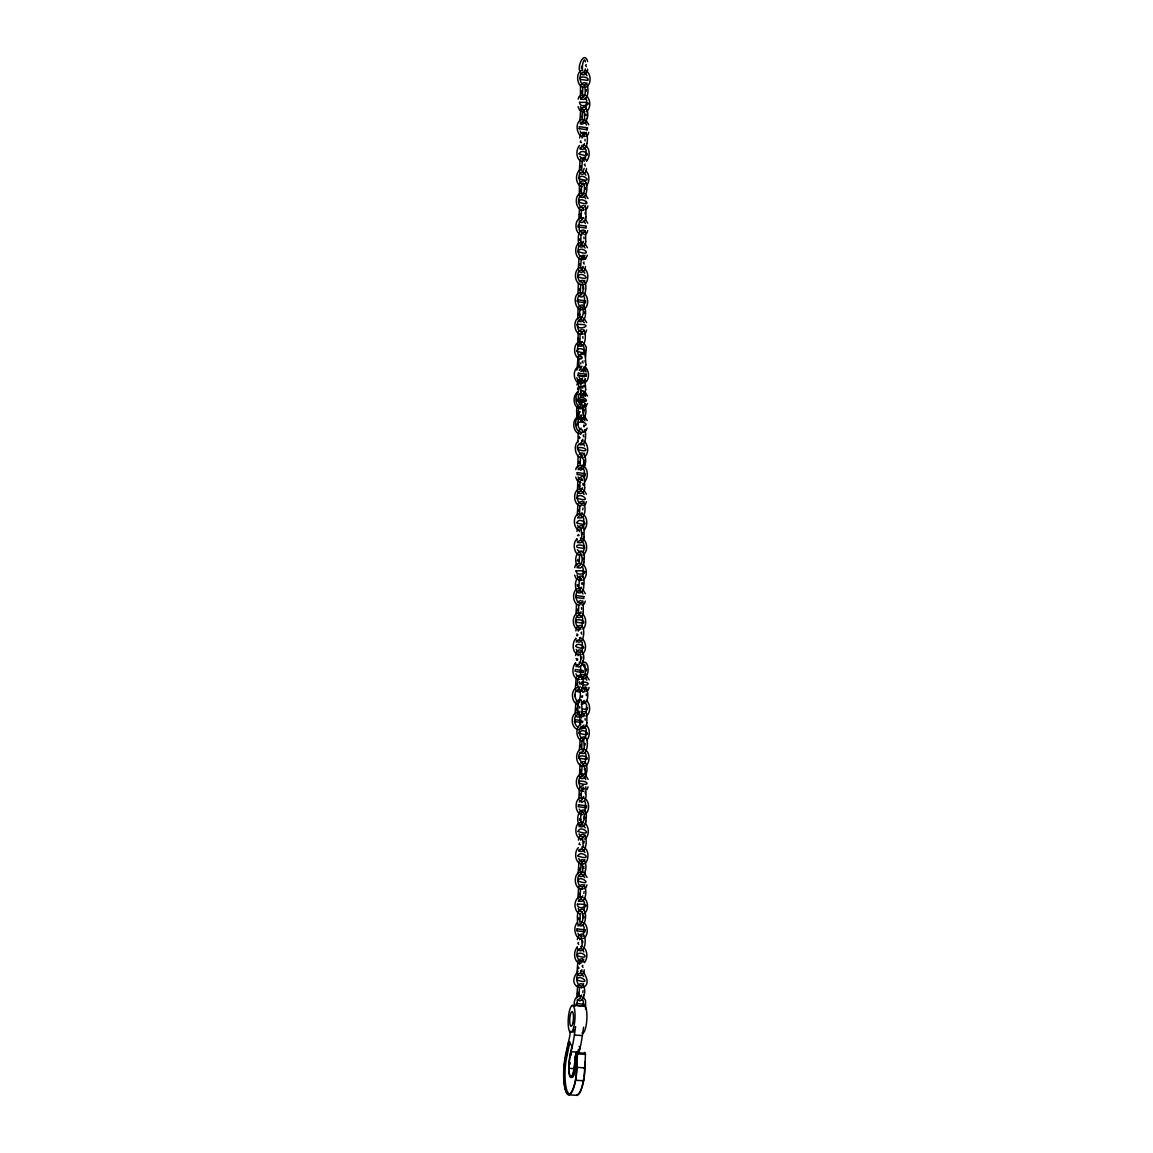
<?xml version="1.0" encoding="UTF-8"?>
<svg xmlns="http://www.w3.org/2000/svg" width="1153" height="1153" viewBox="0 0 1153 1153"><rect width="100%" height="100%" fill="white"/><g stroke="black" fill="none" stroke-linecap="round" stroke-linejoin="round"><path stroke-width="1.5" d="M576.615 409.906L576.889 419.288M576.024 613.641L576.514 603.985M577.999 442.175L578.1 432.606M578.186 415.93L578.374 407.413M578.446 391.357L578.633 382.825M578.936 417.3L578.993 411.506L580.363 412.025M580.017 317.882C577.84 299.434 588.203 308.182 580.521 319.727M580.29 293.208L580.665 284.272M580.564 268.289L581.285 258.546M580.838 243.096L580.91 235.861M581.098 218.522L581.472 209.572M581.371 193.79L581.443 186.541M581.631 170.284L582.351 160.541M582.179 120.171L582.251 112.922M582.438 95.584L582.813 86.648M582.712 70.852C581.141 66.355 584.6 55.402 585.335 61.873M577.35 713.058L577.725 704.123M578.431 613.627L578.806 604.691M578.705 588.967L579.426 579.238M578.979 564.048L579.7 554.305M579.512 514.267L579.887 505.331M579.786 489.535L579.945 481.435M580.045 466.043L580.42 457.092M580.853 391.343L580.939 384.093M574.713 1006.353C573.027 1001.698 575.736 994.117 581.703 996.451M579.354 749.781L580.276 739.102M579.498 714.629C574.122 707.279 581.919 699.194 580.089 691.497M583.13 414.129L582.798 405.193M583.966 354.72L584.038 347.543L583.101 345.396M577.134 1005.92L577.307 999.867L580.218 998.527M585.681 241.424L585.681 232.719L584.326 230.47M585.94 216.85L585.94 208.131L584.585 205.883M586.733 143.678C588.419 140.551 587.122 128.43 581.328 133.445M587.007 118.5C589.226 115.069 586.805 102.703 581.271 108.641M583.735 526.388L583.706 518.446L581.559 516.227M584.629 487.863L584.34 470.972L583.404 468.824L584.787 465.408M579.065 996.797L579.44 987.847M579.873 922.285L580.262 913.349M580.146 897.625L580.521 888.689M580.42 872.706L581.141 862.963M580.953 822.939C579.022 803.295 589.097 814.868 581.458 824.784M581.227 798.207L581.386 790.093M581.487 774.701L582.207 764.958M581.761 749.767L581.919 741.667L582.942 739.332M582.193 711.387L581.429 700.894M582.741 661.274C586.027 656.922 581.17 644.743 576.428 652.281M583.274 611.955L583.274 603.25L581.919 601.001M583.548 587.295C587.194 567.997 571.513 576.659 576.385 590.033M583.807 562.376C587.468 543.077 571.787 551.725 576.659 565.1M584.095 537.183L584.095 528.463L582.741 526.215M584.888 464.371C587.093 460.941 584.672 448.575 579.137 454.513M585.695 389.671L584.931 379.178M585.969 364.939L585.205 354.447M585.119 673.467C585.32 667.918 585.364 661.62 583.288 665.54M583.317 1005.315L583.259 1000.963L581.919 999.147M583.908 995.111C586.113 991.695 583.692 979.329 578.157 985.267M585.263 871.034C586.935 867.906 585.638 855.785 579.844 860.787M585.537 845.841C587.208 842.713 585.911 830.592 580.118 835.608M585.796 821.267C589.457 801.969 573.762 810.617 578.633 823.991M586.329 773.029C588.016 769.901 586.704 757.78 580.91 762.782M586.877 722.902L586.877 714.197L585.522 711.949M587.41 673.597C589.298 669.821 587.569 658.651 581.775 663.22M585.623 1008.947L585.537 1000.285L582.942 997.057M584.888 1061.625L584.585 1069.408A18.823 4.655 -86.1 0 1 584.038 1076.729M568.775 1041.808L572.119 1046.146A56.828 14.067 -86.1 0 1 570.879 1051.277A20.538 5.088 -86.1 0 0 568.775 1068.701L568.818 1070.978A11.299 2.796 -86.1 0 0 570.836 1077.435A11.299 2.796 -86.1 0 0 573.733 1071.814L574.108 1069.609A35.383 8.748 -86.1 0 0 575.203 1058.843L575.232 1058.454A3.863 0.951 -86.1 0 1 575.477 1056.768L575.563 1056.422A14.874 3.69 -86.1 0 1 576.37 1053.511L576.846 1052.948L577.206 1054.246L576.63 1068.701A18.823 4.655 -86.1 0 1 575.621 1079.006L575.462 1079.914A25.827 6.385 -86.1 0 1 566.599 1092.179A25.827 6.385 -86.1 0 1 564.811 1060.919L568.775 1041.808L569.899 1041.88L565.95 1061.005A25.827 6.385 -86.1 0 0 570.144 1094.082M570.259 1031.258A14.412 3.574 -86.1 0 1 569.755 1036.201L565.763 1054.001A26.764 6.615 -86.1 0 0 565.763 1091.358A26.764 6.615 -86.1 0 0 575.635 1080.26A19.76 4.886 -86.1 0 0 576.889 1067.347L577.451 1053.856A3.171 0.793 -86.1 0 0 576.284 1052.66A15.883 3.935 -86.1 0 0 575.405 1055.773A4.785 1.182 -86.1 0 0 574.987 1058.699A34.417 8.518 -86.1 0 1 573.92 1069.162A10.363 2.565 -86.1 0 1 570.908 1076.383A10.363 2.565 -86.1 0 1 569.02 1068.341A19.601 4.843 -86.1 0 1 571.023 1051.723A57.621 14.254 -86.1 0 0 574.425 1035.034A46.754 11.573 -86.1 0 1 575.635 1026.574M568.962 1094.817L576.947 1095.35A26.764 6.615 -86.1 0 0 583.62 1080.793A19.76 4.886 -86.1 0 0 584.888 1067.88L585.45 1054.39A3.171 0.793 -86.1 0 0 584.268 1053.193L579.483 1052.876M570.879 1076.268A11.299 2.796 -86.1 0 0 574.871 1071.886L575.246 1069.681A35.383 8.748 -86.1 0 0 576.341 1058.915L576.37 1058.526A3.863 0.951 -86.1 0 1 576.615 1056.84L576.687 1056.508A14.874 3.69 -86.1 0 1 577.509 1053.583L577.624 1053.294M584.441 143.563L583.447 146.402L580.939 147.353L580.017 149.126M583.375 241.308L581.415 244.811M581.487 415.512L580.031 418.928L578.979 418.337M582.337 487.748L580.881 491.164M582.063 512.48L581.069 515.319L578.561 516.27L577.639 518.043M581.256 587.18L579.21 590.826M580.982 611.839L579.022 615.342M580.175 686.338L580.103 687.102M583.778 796.406L581.732 800.052M582.697 895.838L580.651 899.484M581.616 994.996L580.161 998.412M585.191 69.829L585.263 68.949M579.57 137.956L580.42 134.685M587.554 69.079C588.232 72.567 583.288 77.467 580.881 73.302M581.977 138.115L582.625 135.622M587.021 118.384L585.493 122.852L582.034 124.106M584.182 168.381L582.726 171.898M580.06 147.8C582.481 151.965 587.425 147.065 586.747 143.577M586.473 168.497C587.151 171.999 582.207 176.899 579.8 172.734M579.267 220.972C581.674 225.138 586.632 220.237 585.955 216.735M583.115 266.386L581.66 269.917M585.681 241.323C586.502 245.113 580.766 249.913 578.777 245.085M585.407 266.502C586.084 270.004 581.141 274.904 578.734 270.739M578.907 358.093L578.806 367.677M576.889 384.987L578.302 380.85M577.912 345.05C585.032 351.016 587.526 333.534 583.245 329.974M581.761 390.478L580.305 393.995M581.688 370.747L584.456 369.306L585.969 364.824M580.391 433.874L580.478 433.009M585.71 389.555L584.182 394.038L580.708 395.292M582.87 439.207L581.4 442.738M576.932 531.461L577.768 528.189M584.773 465.466L584.888 464.255M579.325 531.605L579.628 529.919M584.629 487.762C585.45 491.567 579.714 496.352 577.739 491.524M584.095 537.067C584.773 540.57 579.829 545.47 577.422 541.305M575.837 630.965L576.687 627.693M577.149 566.483C579.555 570.663 584.499 565.763 583.822 562.26M575.578 655.553L575.967 653.304M578.244 631.123L578.892 628.63M583.548 587.194C584.369 590.985 578.633 595.784 576.659 590.956M577.97 655.697L578.273 653.996M583.288 611.854C583.966 615.342 579.008 620.242 576.601 616.077M576.543 666.175C579.656 668.913 583.101 664.258 582.741 661.159M579.815 712.093L579.916 711.156M582.207 711.286C582.87 714.774 577.927 719.674 575.52 715.509M587.425 673.496L585.205 678.641L581.818 678.987M582.164 703.95C589.068 703.676 588.837 691.541 585.796 687.361M580.68 727.817C583.793 730.541 587.223 725.9 586.877 722.801M579.93 752.217C588.707 759.942 590.509 730.339 580.853 738.251M578.374 840.119L579.21 836.847M586.329 772.914C586.69 776.012 583.245 780.667 580.132 777.929M580.766 840.278L581.069 838.577M578.907 824.914C580.881 829.742 586.632 824.957 585.81 821.152M585.537 845.74C586.214 849.228 581.271 854.128 578.864 849.963M577.293 939.623L578.129 936.351M585.263 870.919C585.609 874.017 582.179 878.672 579.065 875.934M579.685 939.781L579.988 938.081M579.426 964.355L580.06 961.861M581.905 969.702L580.435 973.218M584.196 969.817C584.859 973.319 579.916 978.22 577.509 974.054M577.711 1000.026C580.824 1002.75 584.268 998.109 583.922 995.01M582.222 341.634L580.262 344.459L581.789 344.56M581.948 366.222L580.535 368.729M580.636 637.393L579.253 639.987M578.157 99.144L578.921 96.866L581.184 95.166M580.564 99.36L581.487 97.587L582.942 97.443C587.439 94.906 583.822 84.515 584.83 84.673M586.92 82.958L586.113 84.457M580.29 123.933L581.213 122.16L584.211 122.117M586.387 132.278L584.902 134.123M588.736 132.321L587.871 134.872L585.883 136.328M585.58 205.897L585.263 206.906M587.929 205.955L587.079 208.491L585.075 209.947M585.32 230.629L584.499 232.113L581.688 233.05L583.231 232.185L583.461 234.117M587.67 230.686L586.805 233.223L584.802 234.679M585.047 255.202L584.24 256.701M587.396 255.26L585.652 258.676M584.773 280.395L583.966 281.88M576.831 370.171L577.61 367.879L579.873 366.193M584.24 329.989L583.418 331.473M579.253 370.372L580.564 368.513M586.574 330.032L585.724 332.583L583.721 334.039M585.335 378.717L585.018 379.726M585.075 403.449L584.254 404.934M575.751 469.602L576.529 467.311L578.792 465.625M587.41 403.507L585.666 406.923M578.157 469.804L579.094 468.032L582.078 467.988M585.493 429.464L585.234 430.876M587.151 428.08L585.407 431.496L582.654 432.361M584.528 453.215L583.721 454.714M583.994 501.656L583.187 503.14M577.365 542.616L579.498 540.57M574.684 567.607L575.462 565.316L577.725 563.63M586.344 501.699L585.493 504.25L583.49 505.706M577.091 567.809L578.013 566.037L579.483 565.892C584.369 561.237 581.962 553.08 577.293 549.765M582.914 601.073L582.106 602.572M576.284 642.135L577.206 640.362L579.31 640.102M585.263 601.131L584.412 603.668L582.409 605.138M576.024 666.708L576.947 664.95L578.402 664.791C582.928 662.211 579.253 651.589 580.29 652.036M582.265 651.2L582.351 642.524L580.204 640.319M586.791 687.375L585.969 688.874M589.125 687.433L588.275 689.97L586.272 691.425M579.354 801.969L581.487 799.923M579.08 826.701L580.002 824.928L582.106 824.669M588.044 786.865L587.194 789.401M578.82 851.274L579.743 849.516L581.833 849.242M585.176 835.046L584.369 836.53M584.902 859.619L584.095 861.118M578.273 901.401L579.195 899.628L581.299 899.369M584.629 884.812L583.822 886.297M577.999 926.061L578.921 924.288L581.026 924.029M586.978 884.87L586.128 887.406L584.124 888.862M584.24 910.466L584.441 902.554L582.784 899.844M583.822 959.137L583.014 960.622M583.562 983.711L582.741 985.195M576.976 1094.701A25.827 6.385 -86.1 0 0 583.418 1080.62L583.591 1079.712A18.823 4.655 -86.1 0 0 583.749 1078.747M580.175 78.995C578.979 75.521 589.399 76.92 588.088 80.061M579.354 153.493C582.568 146.777 596.029 159.676 578.82 153.839M579.08 178.427C580.939 171.466 595.611 184.019 580.132 178.974M578.287 251.239C581.516 244.522 594.962 257.422 577.768 251.57M578.013 276.432C581.227 269.716 594.689 282.615 577.48 276.763M577.149 300.111L577.033 301.308M577.739 301.351L577.855 300.169M585.061 301.178L585.133 302.749L578.806 301.899M576.659 400.523L576.774 399.327M578.316 399.486C581.53 392.769 594.991 405.669 577.783 399.817M576.399 425.443L576.514 424.246M578.042 424.059C576.659 420.225 588.967 422.618 585.436 425.457M577.768 449.252L577.884 448.056M576.976 522.41C580.19 515.708 593.651 528.593 576.442 522.756M576.702 546.998C575.52 543.51 585.94 544.908 584.629 548.05M584.023 546.825L583.908 548.006M575.895 621.77C574.713 618.296 585.119 619.694 583.807 622.836M575.621 646.502C577.466 639.555 592.152 652.108 576.673 647.049M583.418 671.55L583.014 672.502M574.814 721.201L574.742 719.631L581.069 720.481M579.757 708.144L579.685 706.573M579.483 732.717C582.712 726.001 596.159 738.9 578.965 733.063M579.21 757.91C578.028 754.437 588.448 755.835 587.136 758.977M578.95 782.844L579.051 781.648M578.143 855.656C581.371 848.939 594.818 861.839 577.624 855.987M577.869 880.849C579.728 873.888 594.4 886.441 578.936 881.396M577.062 955.16C580.276 948.443 593.737 961.343 576.529 955.506M576.803 979.747C578.647 972.786 593.319 985.339 577.855 980.295M580.521 85.942L580.391 97.573M582.337 112.057L582.553 111.221M579.455 184.149L579.325 195.779M583.577 217.499L581.602 220.367M580.997 234.996L582.481 232.647L579.238 230.153L579.224 222.284L581.357 220.237M578.359 283.566L577.97 294.274M578.1 308.24L577.696 318.934M580.132 333.664L579.815 343.421M581.285 358.497L581.501 357.675M584.211 366.611L582.813 369.882L580.809 371.194M576.716 408.796L577.466 406.634M583.937 391.804L582.524 395.061L580.535 396.387M578.114 456.401L577.725 467.095M577.869 479.893L577.466 490.601M580.651 665.627L580.521 677.258M577.783 680.025L578.345 678.396M585.047 674.246L583.663 676.897M582.467 691.901L582.683 691.065M580.103 714.932L579.714 725.641M579.31 788.566L578.907 799.26M585.58 405.683L584.917 407.081M583.605 527.123L582.914 527.872M572.969 1032.454L574.396 1029.715M585.003 70.549L583.807 72.48M580.694 109.492L579.858 121.224M580.146 159.618L579.31 171.35M581.746 184.855C584.182 177.994 586.387 192.738 581.876 195.635L582.467 195.405C577.105 194.684 577.134 208.405 583.663 207.929M579.628 207.857L578.777 219.574M579.08 257.623L578.244 269.355M578.273 331.934L577.696 344.588M578.013 356.522L577.163 368.254M578.042 503.602L577.192 515.333M576.14 677.46L575.304 689.191M575.88 702.393L575.03 714.125M580.017 764.035L579.44 776.69M581.602 789.257L583.62 787.297L583.85 789.228M578.936 862.04L578.1 873.758M578.676 886.96L577.826 898.691M577.869 960.939L577.019 972.656M577.595 986.118L576.745 997.849M582.524 67.58L581.357 68.113L581.674 66.283M580.694 115.79L581.299 117.606M585.234 114.133L585.032 115.257M586.286 115.732L586.156 114.104M584.96 139.326L585.09 140.94M580.68 215.755L580.896 214.934M585.22 214.098L585.075 212.469M579.354 238.729L579.483 240.357M583.894 237.057L584.023 238.685M580.103 289.936L578.619 289.979L579.728 288.827M578.532 313.501L578.676 315.129M579.599 315.115L579.815 314.293M584.139 313.443L583.994 311.814M578.258 338.233L578.878 340.049L579.512 338.708M582.798 336.575L582.942 338.204M580.708 363.844L580.896 362.719M585.248 362.186L585.104 360.558M583.908 385.304L584.052 386.932M579.109 411.549L579.238 413.178M579.858 462.771L578.691 463.29L579.008 461.459M584.153 461.604L584.023 459.975M579.368 486.782L579.584 485.961M582.841 483.511L582.986 485.139M583.908 485.11L584.095 483.986M579.065 535.583L577.567 535.612L578.691 534.459M578.792 560.776L577.293 560.805L577.941 559.464M577.221 584.6L577.35 586.228M578.287 586.2L578.475 585.075M581.761 582.928L581.573 584.067M582.827 584.542L582.683 582.914M581.487 607.602L581.631 609.216M581.083 670.902L581.227 672.53M576.14 683.758L576.269 685.386M581.746 683.7L581.602 682.072C591.287 681.365 589.399 687.447 581.083 683.96M580.809 695.634L580.953 697.262M586.416 695.576L586.272 693.947M585.09 718.55L585.22 720.178M581.054 794.936L579.555 794.965L580.19 793.624M585.349 793.768L585.205 792.154M579.469 818.558L579.613 820.187M580.535 820.172L580.752 819.351M584.009 816.9L584.153 818.529M585.075 818.5L585.263 817.376M578.388 917.918L579.008 919.734L579.642 918.393M582.928 916.26L582.741 917.384M583.994 917.86L583.85 916.231M582.669 940.992L582.798 942.621M585.796 182.866L585.032 183.875M584.182 306.338L584.585 298.151L583.649 296.004M585.45 357.315L586.387 347.298L583.85 343.032M585.191 381.888L585.782 380.749M582.856 577.163L583.274 568.977L582.323 566.844M582.337 650.941L581.573 651.964M586.185 713.116L586.589 704.93L584.931 702.22M585.119 811.323L585.522 803.137L584.585 801.004L586.084 796.42L585.782 786.807M580.968 84.918C589.731 74.642 590.913 103.626 581.083 98.827M579.901 183.125L582.251 180.762L584.859 181.151M578.547 307.217C587.309 296.926 588.491 325.91 578.662 321.111M579.656 355.946L581.991 353.582M578.316 478.87L582.049 476.333M580.507 479.807C581.775 478.87 581.746 477.27 582.409 480.57M584.268 700.419L582.885 701.716M579.325 713.476L578.446 714.687M584.009 724.992L583.13 726.203M579.757 787.542L583.49 784.991M579.296 102.487C599.805 100.974 578.878 110.558 579.829 102.156M579.368 128.66L579.282 126.715M578.575 202.279C580.103 194.684 595.654 207.468 579.887 202.481M586.401 201.4L586.214 203.332M578.302 227.011L578.215 225.066M585.883 226.478L586.228 228.078L578.028 226.997M585.407 302.778L585.594 300.847L577.667 299.78M576.947 351.103C579.282 343.32 594.602 357.228 576.673 351.088M578.33 375.1L578.244 373.154M585.075 473.652L585.162 475.598L585.349 473.667L577.149 472.586M576.99 498.038C579.31 490.256 594.645 504.164 576.716 498.024M575.823 570.951C596.346 569.423 575.405 579.022 576.356 570.605M584.009 571.657L583.822 573.589M575.909 597.47L575.808 595.524M575.102 671.435L575.289 669.504L583.202 670.57M574.828 696.628L574.742 694.683M587.338 707.611L587.151 709.542L587.612 707.625M586.257 805.817L586.358 807.763L586.531 805.832L578.345 804.751M578.157 831.428C580.492 823.646 595.813 837.554 577.884 831.414M577.076 930.788L576.99 928.842M584.196 1006.353L584.369 1004.422L576.457 1003.355M580.19 206.992L583.36 205.32M579.382 281.692C589.039 273.78 587.237 303.383 578.46 295.658M578.835 331.084L582.02 329.398M578.575 355.672L580.348 354.158L582.452 354.173M579.945 379.813L582.467 378.198M579.411 429.593L581.184 428.08M578.345 527.339L580.118 525.826L582.222 525.84M577.523 602.111L580.694 600.425M577.249 626.843C586.906 618.93 585.119 648.534 576.327 640.809M576.442 701.543L578.229 700.03L580.838 700.419M579.238 886.109C588.275 878.586 587.915 905.552 578.792 900.868M578.705 935.501C588.347 927.588 586.56 957.192 577.783 949.467M580.521 961.17C581.4 961.213 581.285 959.368 581.962 962.625M581.054 158.379L584.6 157.269L586.56 161.031M579.988 256.384L583.533 255.274L585.493 259.036M580.017 404.011L582.207 402.772M583.36 468.723L580.608 470.165L578.215 468.478M578.936 502.362L582.496 501.252M580.348 540.483L581.804 536.952L581.112 528.031M577.048 676.22C587.05 669.648 583.706 699.251 575.578 690.114M579.181 689.177L578.129 689.984M581.732 688.096L585.277 686.986M584.557 800.888L581.804 802.329L579.397 800.643M578.763 959.685L582.308 958.59L584.268 962.351M585.839 109.189L586.733 100.513L585.292 97.947M585.306 158.955L586.185 150.279L583.937 147.31M586.704 160.93C590.062 157.039 590.105 149.126 585.998 145.768M586.445 185.864C589.832 181.915 589.889 173.786 585.508 170.558M585.378 283.869C588.765 279.92 588.823 271.791 584.441 268.563M578.201 391.761C574.655 396.128 574.77 406.548 581.631 407.744L580.68 406.461M577.941 416.348C573.891 421.032 574.915 433.11 583.043 432.361M584.859 481.608C588.246 477.673 588.304 469.545 583.922 466.316M584.326 529.847C588.563 525.134 587.54 513.171 579.512 513.575C572.508 515.002 572.955 527.8 578.993 530.366M581.833 627.232L582.726 618.556L581.789 616.423M583.245 629.207C586.603 625.315 586.646 617.403 582.524 614.045M583.332 702.826L581.328 704.296M583.058 727.759L581.054 729.215M585.436 738.179L586.329 729.518L584.672 726.794M586.848 740.154C590.206 736.277 590.235 728.365 586.128 724.992M585.162 763.372L586.055 754.696L585.119 752.563M586.574 765.347C590.437 760.879 590.105 750.243 583.072 749.104M585.508 863.093C589.37 858.625 589.039 847.988 582.006 846.85M583.274 935.89L584.167 927.228L582.51 924.504M584.427 962.596C587.785 958.72 587.814 950.807 583.706 947.435M579.541 145.523C575.506 149.717 575.765 160.541 582.669 161.766M577.956 441.282C572.724 445.894 575.779 458.692 582.38 457.539M576.889 539.027C571.657 543.639 574.713 556.438 581.314 555.285M575.808 638.531C571.686 642.769 572.075 654.039 579.296 654.774M575.534 663.105C571.139 667.515 572.018 679.722 579.959 679.376M578.33 847.686C573.286 852.456 575.534 866.249 584.398 863.669M577.523 922.458C572.277 927.07 575.333 939.882 581.948 938.729M577.249 947.19C573.127 951.427 573.517 962.697 580.737 963.432M580.795 295.067C585.292 292.531 581.66 282.139 582.683 282.312M579.339 379.769L582.697 379.741M579.065 404.703L581.905 404.285M581.631 417.472L581.688 417.545C576.586 416.867 576.356 429.132 581.962 430.04M580.853 421.076L583.677 416.737L583.476 405.899M582.164 711.977L585.003 711.56M580.377 924.144C584.326 921.737 582.784 911.634 581.616 911.446M581.458 70.434C574.54 73.878 577.884 88.608 584.773 87.282M586.416 87.023C591.676 83.866 591.302 72.913 585.349 70.506M586.142 111.755C591.158 108.8 590.812 99.201 586.315 95.858M580.925 119.753C574.007 123.184 577.35 137.928 584.24 136.602M580.377 169.866C574.598 172.979 575.318 185.489 582.395 186.685M579.31 267.871C572.479 271.431 575.116 287.256 584.268 284.445M583.994 309.379C588.996 306.424 588.664 296.84 584.167 293.482M584.83 382.767C589.803 379.856 589.428 370.517 585.22 367.029M577.956 391.962C571.787 395.234 573.113 409.257 581.271 408.811M577.97 394.629L579.455 394.095M584.023 457.265C589.024 454.325 588.693 444.727 584.196 441.383M581.977 552.806C585.465 551.019 584.614 542.04 581.285 540.815M582.957 555.011C588.563 551.667 587.799 539.287 580.564 538.177M582.683 580.204C587.684 577.249 587.353 567.665 582.856 564.321M581.876 654.529C586.877 651.575 586.531 641.976 582.049 638.632M581.602 679.103L582.712 678.526M579.945 700.174L581.04 699.583M585.998 716.157C590.97 713.26 590.61 703.906 586.401 700.419M580.781 724.17C575.001 727.284 575.722 739.779 582.798 740.99M580.507 749.349C573.69 752.909 576.313 768.734 585.465 765.923M584.931 814.364C589.947 811.409 589.601 801.825 585.104 798.481M584.657 839.096C589.63 836.184 589.269 826.845 585.061 823.357M583.85 913.796C588.866 910.841 588.52 901.242 584.023 897.899M583.577 938.456C588.549 935.544 588.189 926.19 583.98 922.703M578.085 971.186C561.785 990.989 598.623 994.52 583.216 971.878M586.214 64.611L585.522 65.332L586.387 66.629M581.4 91.015L581.098 92.845M581.573 93.018L582.207 91.692M586.113 91.361L586.416 89.53M580.853 140.781L580.218 142.107L581.472 142.597M580.593 165.715L580.276 167.531M585.133 164.043L584.441 164.749L585.292 166.061M580.752 167.718L581.415 166.695M585.047 189.568L585.349 187.737M580.06 213.939L579.368 214.66L580.233 215.957M579.527 263.72L578.835 264.426L579.685 265.723M584.067 262.048L583.375 262.754L584.225 264.066M583.793 286.982L583.101 287.688L583.966 288.985M578.446 362.618L577.754 363.325L578.619 364.622M582.986 360.947L582.294 361.667L583.159 362.964M579.815 386.759L579.181 388.1M578.172 387.797L577.538 389.137L578.792 389.613M582.712 386.14L582.02 386.846L582.885 388.157M584.095 409.69L583.778 411.506M577.898 412.731L577.264 414.057L578.518 414.547M579.267 436.54L578.965 438.371M583.807 434.868L583.13 435.589L583.98 436.886M579.44 438.544L580.103 437.52M578.748 484.966L578.057 485.672L578.921 486.984M578.475 509.698L577.84 511.038L579.094 511.514M583.014 508.041L582.712 509.871M582.755 532.614L582.063 533.32L582.914 534.632M582.64 559.81L582.957 557.994M577.394 609.058L576.759 610.384L578.013 610.874M577.12 633.79L576.817 635.62M581.66 632.132L580.982 632.838L581.833 634.136M577.293 635.807L577.956 634.784M581.573 658.723L581.876 656.893M586.07 669.028L585.378 669.749L586.243 671.046L586.546 669.216M576.313 708.49L575.621 709.196L576.486 710.493M580.997 720.005L580.305 720.711L581.17 722.023M580.723 745.198L580.074 746.524L581.328 747M585.263 743.526L584.946 745.357M584.989 768.46L584.297 769.166L585.162 770.478M580.622 772.135L581.256 770.795L580.449 770.118L580.132 771.948M579.656 842.944L579.022 844.27L580.276 844.745M584.196 841.272L583.879 843.102M583.922 866.465L583.231 867.171L584.095 868.483M579.555 870.14L580.19 868.814L579.382 868.123L579.065 869.953M579.109 893.056L578.806 894.887L579.945 894.051M583.822 893.402L584.124 891.572M578.575 942.448L577.884 943.154L578.734 944.466M578.302 967.021L577.999 968.851L579.137 968.016M582.841 965.364L582.15 966.07L583.014 967.381M582.741 992.56L583.043 990.73M581.905 419.923C587.223 417.026 586.257 408.594 584.672 403.766M582.856 751.396L584.312 747.865L583.62 738.958M580.708 948.645L582.164 945.114L581.472 936.207M584.355 184.235C579.555 187.463 576.068 171.076 582.769 172.013M581.371 193.099C572.839 194.771 576.169 211.763 583.432 210.221M583.288 259.54L584.542 259.266M580.29 292.516C571.744 294.202 575.088 311.195 582.351 309.653M580.535 294.937C575.203 295.442 578.374 310.243 583.014 307.174M581.112 393.058C577.394 393.245 576.932 403.363 581.314 405.236M578.936 416.608C570.966 418.222 572.58 434.811 581.386 433.744M578.374 419.202L580.982 419.26M582.769 479.994L579.656 479.518L578.085 476.953M580.622 676.897L577.509 676.422L575.938 673.856M582.006 677.171L583.721 676.998M581.732 701.903L584.34 701.961M584.211 788.652C579.411 791.88 575.938 775.493 582.64 776.43M583.951 812.159L580.853 811.683L579.267 809.118M583.533 97.212L582.481 96.621M584.038 109.348L584.643 119.191L582.755 121.872M583.49 159.46L582.914 159.474M582.971 207.699L583.721 209.543M581.616 331.79L582.38 333.635M580.334 344.315C576.543 342.729 575.938 357.776 581.66 356.753M581.343 356.363L582.106 358.208M580.622 467.743L580.55 467.887C592.195 459.125 568.299 448.474 581.458 442.838M581.386 503.457L582.15 505.302M580.564 578.157L581.328 579.988M580.305 602.817L581.054 604.662M580.031 627.549L580.795 629.394M578.993 664.56L578.013 664.532M583.894 713.765L584.657 715.609M583.346 763.877L582.769 763.891M582.553 836.689L583.159 846.547L581.271 849.228M582.279 861.882L582.885 871.726L580.535 874.291M584.283 134.454L584.528 136.385M582.957 257.378L582.251 257.177C576.586 256.485 576.817 243.773 581.977 244.825M582.697 430.199L582.942 432.13M582.438 455.132L581.328 455.233M584.686 689.09L584.931 691.022M582.539 886.729L582.769 888.66M582.135 909.083C575.779 909.919 577.653 919.172 577.552 923.351M581.458 985.887L581.688 987.818M583.447 109.708L584.73 109.737M578.071 106.652L579.642 110.212L583.577 112M584.513 112.014L583.216 112M583.187 134.281L584.11 134.627L581.098 133.085L580.218 131.082M583.476 242.75C573.69 239.738 573.142 258.964 581.962 259.511M582.654 317.536C572.868 314.524 572.335 333.75 581.155 334.298M582.092 334.312L580.795 334.284M580.881 359.03C572.061 358.482 572.609 339.256 582.38 342.268M576.759 377.665L578.316 381.239L582.265 383.027M580.622 383.603C572.407 383.041 571.974 365.933 580.795 366.524M580.925 505.951C572.09 505.418 572.637 486.177 582.424 489.203M580.535 528.391L581.818 528.42M579.988 578.157L580.881 578.186M574.612 575.102L576.169 578.662L580.103 580.463M581.04 580.478L579.743 580.449M579.44 627.751L580.723 627.78M585.205 674.923C575.419 671.911 574.871 691.137 583.706 691.685M584.629 691.699L583.346 691.685M583.317 714.125L584.211 714.139M584.124 774.355C574.338 771.343 573.79 790.569 582.625 791.117M582.366 814.623C573.531 814.076 574.079 794.849 583.865 797.862M582.092 839.355C573.272 838.808 573.819 819.581 583.591 822.593M581.703 861.637L582.986 861.651M581.429 886.816C577.264 886.571 575.923 873.369 581.559 874.435M583.058 872.36C573.272 869.348 572.724 888.574 581.544 889.122M582.481 889.136L581.184 889.107M580.896 936.409L581.789 936.423M580.348 985.729C576.197 985.469 574.857 972.267 580.492 973.334M583.865 72.581C577.884 71.529 579.483 86.475 585.003 85.005M579.945 156.275L581.516 158.84L584.196 159.503M581.602 259.511L582.899 259.526M581.703 270.018C576.543 268.995 576.327 281.548 581.934 282.413M581.17 319.612C575.188 318.545 576.788 333.505 582.308 332.021M581.89 383.012L583.187 383.041M580.853 390.651L583.49 390.997M580.593 415.224L581.905 415.253M580.939 491.279C574.958 490.212 576.558 505.173 582.078 503.688M579.844 590.696C573.877 589.644 575.477 604.59 580.997 603.12M580.463 652.512L577.783 651.849L576.212 649.283M578.936 687.462C570.245 686.9 570.533 703.431 578.388 704.541M584.859 689.408L581.501 688.197M578.763 689.869C572.407 688.831 575.333 703.834 579.455 702.278M578.676 712.395C569.986 711.833 570.274 728.35 578.129 729.474M578.503 714.788C573.545 713.837 573.329 724.934 577.812 726.952M583.173 726.318C577.739 725.223 577.797 739.26 584.326 738.727M582.899 751.497C569.553 757.045 593.809 767.826 581.991 776.545L581.602 776.286M583.13 763.891L584.052 763.92M582.251 791.102L583.937 791.145M583.259 837.078L580.579 836.415L579.008 833.85M582.438 911.778L579.757 911.115L578.186 908.55M580.752 948.76C574.785 947.694 576.385 962.654 581.905 961.17M587.482 127.796L587.021 129.713L587.482 127.796L579.555 126.729M577.134 324.425C597.384 323.705 576.241 332.54 577.408 324.44M585.061 350.238L584.6 352.155M586.156 374.221L586.243 376.166L578.057 375.085M577.725 401.071C583.807 404.415 589.053 399.37 579.757 399.37M583.966 424.909L584.067 426.855L583.591 426.163M578.82 449.8C589.514 453.172 587.122 446.485 577.696 447.681M583.735 596.577L583.822 598.522L575.635 597.441M582.654 695.749L582.279 697.291M580.002 783.391C590.682 786.75 588.289 780.077 578.878 781.258M577.264 904.183C597.499 903.448 576.356 912.297 577.538 904.197M584.917 929.909L585.003 931.855L576.803 930.774M572.162 1005.474L575.563 1005.704M578.965 1005.935L584.052 1006.281A13.505 3.344 -86.1 0 1 586.791 1020.304A13.505 3.344 -86.1 0 1 582.063 1032.958M574.425 1035.034L582.409 1035.581A46.754 11.573 -86.1 0 1 583.62 1027.121M579.065 1046.492L580.089 1046.852A56.828 14.067 -86.1 0 1 578.835 1051.983L577.754 1051.911M571.023 1051.723L577.422 1052.156M576.37 1053.511L577.509 1053.597M577.451 1053.856L585.45 1054.39M577.206 1054.246L578.345 1054.318M565.921 1054.563L567.06 1054.649M575.563 1056.422L576.687 1056.508M575.203 1058.843L576.341 1058.915M576.889 1067.347L584.888 1067.88M583.533 1068.226L584.614 1068.298M569.02 1068.341L575.405 1068.773M574.108 1069.609L575.246 1069.681M582.337 1080.548L583.418 1080.62M575.635 1080.26L583.62 1080.793M581.227 79.543L587.554 80.393M579.094 128.646L587.021 129.713M578.489 225.08L586.416 226.147M578.518 373.183L586.43 374.235M577.999 375.878L584.6 376.743L584.975 375.201M584.888 475.584L576.976 474.517L577.422 472.6M577.754 547.545L584.095 548.396M576.082 595.539L584.009 596.605M575.361 622.116L583.288 623.168M576.414 671.637L582.741 672.487M582.395 708.908L587.151 709.542M574.28 721.533L582.481 722.614L582.841 721.072M578.691 758.242L586.603 759.308M586.084 807.749L578.157 806.682L578.619 804.765M577.264 928.857L585.191 929.923M577.581 1005.488L583.922 1006.338M583.764 94.921L585.075 95.238M583.822 109.708L581.371 108.512L580.492 106.508M583.49 119.494L584.816 119.826M583.216 144.687L584.542 145.019M582.683 193.113L584.009 193.445M583.735 218.176C574.093 215.222 573.416 233.8 581.876 234.924M581.876 267.611L583.202 267.943M581.602 292.545L582.928 292.876M581.631 440.446L582.957 440.763M581.357 465.365L582.683 465.697M580.809 482.444L577.235 480.657L575.678 477.097M580.896 528.405L578.446 527.195L577.567 525.191M580.29 563.37L581.616 563.702M580.348 578.172L577.898 576.976L577.019 574.958M581.343 588.621C571.701 585.666 571.023 604.258 579.469 605.383M581.069 613.295C571.427 610.326 570.749 628.918 579.21 630.042M580.478 615.587C574.353 613.065 573.949 626.8 579.815 627.751M579.483 637.695L580.795 638.027M579.21 662.269L580.535 662.6M583.677 714.125L581.227 712.929M583.072 716.417L580.564 715.48M582.063 861.637L579.613 860.441L578.734 858.437M582.784 897.293C573.142 894.324 572.464 912.917 580.91 914.041M581.198 921.622L582.51 921.953M581.256 936.423L578.806 935.213L577.927 933.209M580.925 946.354L582.251 946.685M580.665 970.927L581.977 971.258M583.36 159.431L584.254 161.305M583.807 230.081C576.918 229.389 578.316 240.256 578.518 244.162M580.449 419.865L578.532 417.905M578.503 992.402L577.394 993.555L578.201 994.232L578.864 993.209M584.744 72.812L585.565 73.215M583.663 172.244L585.926 175.213M582.87 245.056L585.133 248.025M582.596 270.249L584.859 273.218M582.063 319.828L584.312 322.811M581.588 380.504L579.166 377.521M579.945 381.081L578.402 380.115M582.625 417.876L584.888 420.845M578.561 430.79L579.397 431.208M580.737 590.927L583 593.896M583 824.885L585.248 827.868M582.726 849.473L584.989 852.442M582.452 874.651L584.715 877.635M581.386 973.564L583.634 976.533M585.248 194.064L588.016 198.475M584.225 196.14L585.666 198.72M583.951 220.872L585.393 223.451M583.894 318.156L586.661 322.566M584.47 416.19L587.237 420.614M583.173 443.473L584.6 446.038M582.64 491.899L584.081 494.478M586.445 675.543L589.212 679.953M585.421 677.633L586.863 680.198M585.364 774.975L588.131 779.385M584.34 777.05L585.782 779.63M584.297 872.98L587.064 877.39M581.415 381.643L581.833 383.401M582.856 909.27C588.491 912.513 584.643 931.653 577.826 924.274M581.429 123.89L580.334 122.607M582.251 257.177L583.187 259.31M582.539 380.231L583.476 382.364M578.965 444.337C586.43 447.825 586.272 433.456 584.859 429.709M583.274 476.91L584.326 478.149M583 501.641C586.574 505.432 585.767 520.796 578.157 517.51M585.349 73.071L587.007 75.781M586.272 120.589L588.823 124.855M585.205 218.94L587.742 223.206M584.931 243.514L587.482 247.794M583.764 368.816L585.421 371.54M582.121 369.407L583.778 372.116M584.96 391.761L587.497 396.027M583.49 393.548L585.147 396.272M583.029 417.717L584.888 419.606M581.573 419.519L583.231 422.229M583.879 489.953L586.43 494.233M582.798 589.385L585.349 593.665M579.988 715.278L581.227 716.532M582.236 949.236L583.908 951.96M585.522 122.953L586.473 125.1M584.34 393.634L585.681 395.868M582.568 395.176L583.504 397.309M583.029 664.2L584.542 667.63M585.45 181.626C588.578 185.489 586.574 202.179 579.541 196.241M585.969 376.152L585.767 375.172M584.052 401.921L583.85 400.927M575.808 1004.883L576.644 1003.744M585.436 369.479L586.128 371.871M583.303 715.35L583.822 716.561M583.749 380.98L584.052 381.989M575.851 664.935L575.491 662.961M581.544 717.224L581.645 717.988M587.641 61.599C584.326 49.68 576.255 67.825 580.391 71.918M581.905 145.35L581.962 146.157M576.803 392.395L576.889 393.432M576.846 538.869L576.932 539.921M575.765 638.373L575.837 639.425M577.206 947.031L577.293 948.083M582.409 1035.581A57.621 14.254 -86.1 0 1 579.022 1052.257M578.388 1049.389A56.828 14.067 -86.1 0 1 578.085 1050.657M570.072 1064.161A20.538 5.088 -86.1 0 1 570.187 1062.619M571.153 1055.226A20.538 5.088 -86.1 0 1 571.412 1053.871M579.426 682.172L579.772 683.758L579.426 682.172M579.887 189.409L579.7 190.548L580.953 191.023L581.141 189.899L579.887 189.409M576.414 658.565L576.543 660.193L577.48 660.179L577.667 659.04L576.414 658.565M573.617 1027.568A13.505 3.344 -86.1 0 0 573.027 1005.632A13.505 3.344 -86.1 0 0 568.17 1023.489A13.505 3.344 -86.1 0 0 573.617 1027.568M572.868 1022.956A7.35 1.816 -86.1 0 0 572.176 1011.57A7.35 1.816 -86.1 0 0 569.769 1022.163A7.35 1.816 -86.1 0 0 572.868 1022.956"/></g></svg>
